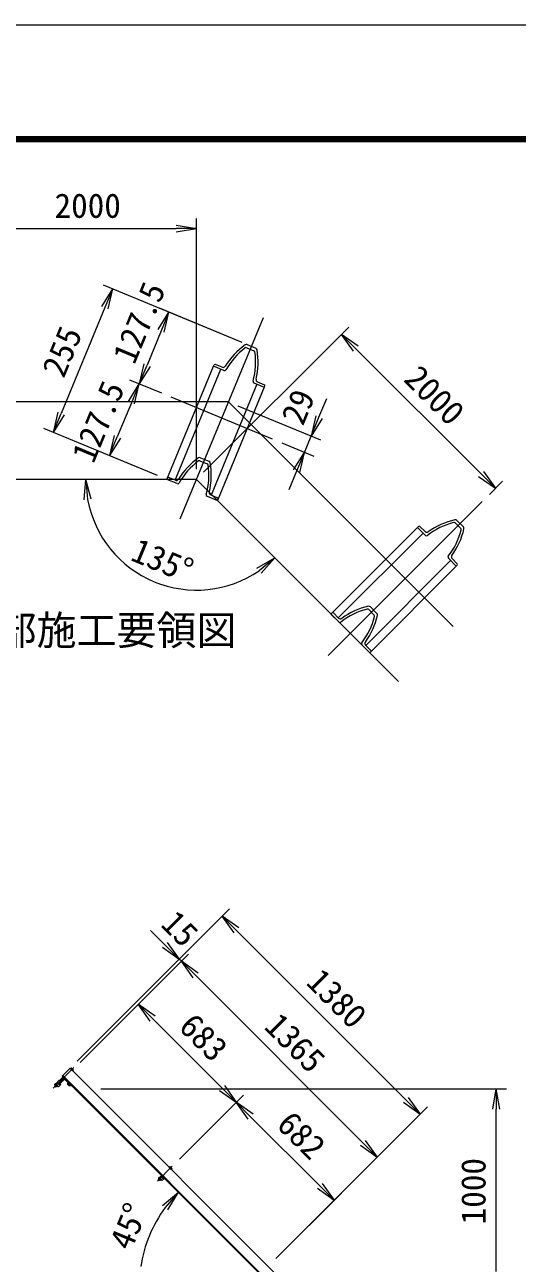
# Model space of a CAD drawing. Units: millimetres, scale not verified, with parts at other scales. Extents: x -10500 to 10500, y -7425 to 7425.
# Drawn here: x -2584 to -157, y 1323 to 7425 of the extents above; entities that cross this region are included whole.
import ezdxf
from ezdxf.enums import TextEntityAlignment as Align

# ---------------------------------------------------------------- set-up
doc = ezdxf.new("R2010")
doc.units = ezdxf.units.MM
doc.header["$LTSCALE"] = 50
doc.linetypes.add('USER1', pattern=[50.8, 31.75, -6.35, 6.35, -6.35])
for name, color, linetype, lineweight in [('0-0_D-STR3', 3, 'Continuous', 13), ('0-1_D-STR1', 1, 'Continuous', 18), ('0-2_D-BMK', 2, 'USER1', 13), ('0-6_D-STR-DIM', 7, 'Continuous', 9), ('0-7_0', 7, 'Continuous', 9), ('0-B_D-TTL', 7, 'Continuous', 9)]:
    doc.layers.add(name, color=color, linetype=linetype, lineweight=lineweight)
doc.layers.add('0-3_D-TTL-TXT', color=7, linetype='Continuous')
doc.styles.add('ＭＳ ゴシック', font='')
doc.styles.get('ＭＳ ゴシック').set_extended_font_data('MS Gothic')

# ---------------------------------------------------------------- blocks, each defined once
blk = doc.blocks.new('_Open')
at = {"layer": '0-7_0'}
blk.add_line((-50, 8.33), (0, 0), dxfattribs=at)
blk.add_lwpolyline([(-50, -8.33), (0, 0), (-50, 0)], dxfattribs=at)

msp = doc.modelspace()

# ---------------------------------------------------------------- linework, layer by layer
at = {"layer": '0-0_D-STR3'}
for p, q in [((-2359.13, 2281.77), (-2355.87, 2285.03)), ((-2359.13, 2281.77), (-2348.52, 2271.16)), ((-2356.48, 2279.12), (-2353.22, 2282.38)), ((-2354.53, 2284.67), (-2355.87, 2285.03)), ((-2354.53, 2284.67), (-2345.62, 2275.76)), ((-2351.17, 2273.81), (-2347.91, 2277.07)), ((-2348.52, 2271.16), (-2345.26, 2274.41)), ((-2345.62, 2275.76), (-2345.26, 2274.41)), ((-2433.97, 2207.77), (-2437.15, 2204.59)), ((-2436.54, 2202.56), (-2427.81, 2193.83)), ((-2436.54, 2202.56), (-2427.81, 2193.83)), ((-2434.29, 2201.73), (-2431.11, 2204.91)), ((-2431.95, 2207.16), (-2423.22, 2198.43)), ((-2431.95, 2207.16), (-2423.22, 2198.43)), ((-2431.78, 2206.99), (-2414.1, 2224.67)), ((-2431.78, 2206.99), (-2417.64, 2192.85)), ((-2428.56, 2196), (-2425.38, 2199.18)), ((-2417.64, 2192.85), (-2407.03, 2203.46)), ((-2417.11, 2206.82), (-2406.68, 2217.25)), ((-2414.1, 2224.67), (-2406.68, 2217.25)), ((-2413.93, 2203.63), (-2410.57, 2206.99)), ((-2394.83, 2241.11), (-2412.69, 2223.26)), ((-2394.3, 2240.58), (-2412.16, 2222.73)), ((-2410.57, 2206.99), (-2407.03, 2203.46)), ((-2389.71, 2235.98), (-2407.56, 2218.13)), ((-2389.18, 2235.45), (-2407.03, 2217.6)), ((-2422.52, 2196.32), (-2425.7, 2193.13)), ((-1872.99, 1795.64), (-1869.74, 1798.89)), ((-1872.99, 1795.64), (-1862.38, 1785.02)), ((-1870.34, 1792.98), (-1867.08, 1796.24)), ((-1868.39, 1798.53), (-1869.74, 1798.89)), ((-1868.39, 1798.53), (-1859.48, 1789.62)), ((-1865.03, 1787.68), (-1861.78, 1790.93)), ((-1862.38, 1785.02), (-1859.12, 1788.28)), ((-1859.48, 1789.62), (-1859.12, 1788.28)), ((-1923.9, 1739.77), (-1926.23, 1737.44)), ((-1926.23, 1737.44), (-1926.23, 1735.74)), ((-1926.23, 1737.44), (-1920.58, 1731.78)), ((-1926.23, 1735.74), (-1922.28, 1731.78)), ((-1921.78, 1746.85), (-1925.87, 1742.76)), ((-1925.87, 1742.76), (-1925.49, 1741.36)), ((-1916.65, 1732.52), (-1925.49, 1741.36)), ((-1919.13, 1744.19), (-1923.21, 1740.11)), ((-1920.58, 1731.78), (-1922.28, 1731.78)), ((-1911.17, 1736.23), (-1921.78, 1746.85)), ((-1920.72, 1745.78), (-1910.11, 1756.39)), ((-1920.72, 1745.78), (-1906.58, 1731.64)), ((-1918.24, 1734.12), (-1920.58, 1731.78)), ((-1913.82, 1738.89), (-1917.91, 1734.8)), ((-1915.25, 1732.15), (-1916.65, 1732.52)), ((-1911.17, 1736.23), (-1915.25, 1732.15)), ((-1906.58, 1731.64), (-1895.97, 1742.25)), ((-1906.05, 1745.61), (-1902.69, 1748.96)), ((-1902.86, 1742.42), (-1899.51, 1745.78)), ((-1899.51, 1745.78), (-1895.97, 1742.25))]:
    msp.add_line(p, q, dxfattribs=at)
for centre, radius, start, end in [((-2356.49, 2281.76), 3.32, 10.61585, 79.38415), ((-2358.94, 2271.35), 12.42, 27.4121, 62.5879), ((-2348.53, 2273.8), 3.32, 10.61585, 79.38415), ((-2431.78, 2198.51), 6.5, 142.16806, 307.83194), ((-2434.64, 2204.24), 2.54, 172.21089, 277.78911), ((-2437.31, 2202.8), 0.5, 322.16806, 35.16084), ((-2425.98, 2204.31), 8.7, 197.26063, 252.73937), ((-2433.63, 2205.25), 2.54, 352.21089, 97.78911), ((-2433.69, 2196.6), 8.7, 17.26063, 72.73937), ((-2425.05, 2196.65), 2.55, 352.42505, 97.57495), ((-2415.52, 2205.23), 2.25, 135, 315), ((-2426.04, 2195.66), 2.55, 172.42505, 277.57495), ((-2427.49, 2192.98), 0.5, 61.57981, 127.83194), ((-1870.35, 1795.63), 3.32, 10.61585, 79.38415), ((-1872.8, 1785.21), 12.42, 27.4121, 62.5879), ((-1862.39, 1787.67), 3.32, 10.61585, 79.38415), ((-1922.6, 1743.38), 3.32, 190.61586, 259.38414), ((-1912.19, 1745.83), 12.42, 207.4121, 242.5879), ((-1914.64, 1735.42), 3.32, 190.61584, 259.38415), ((-1904.46, 1744.02), 2.25, 135, 315)]:
    msp.add_arc(centre, radius, start, end, dxfattribs=at)
at = {"layer": '0-1_D-STR1'}
for p, q in [((-1490.35, 5833.9), (-1454.63, 5819.1)), ((-1487.55, 5848.98), (-1445.95, 5831.74)), ((-1884.23, 5185.25), (-1653.47, 5742.35)), ((-1653.47, 5742.35), (-1650.6, 5749.28)), ((-1653.47, 5742.35), (-1650.6, 5749.28)), ((-1602.6, 5721.28), (-1653.47, 5742.35)), ((-1611.25, 5737.85), (-1644.72, 5751.72)), ((-1843.6, 5181.41), (-1617.44, 5727.43)), ((-1440.05, 5653.95), (-1666.22, 5107.94)), ((-1404.02, 5639.03), (-1634.78, 5081.93)), ((-1454.89, 5660.1), (-1404.02, 5639.03)), ((-1437.05, 5665.7), (-1403.59, 5651.84)), ((-1404.02, 5639.03), (-1401.15, 5645.96)), ((-1721.1, 5276.8), (-1685.39, 5262)), ((-1718.31, 5291.88), (-1676.7, 5274.64)), ((-1884.23, 5185.25), (-1881.36, 5192.18)), ((-1884.23, 5185.25), (-1881.36, 5192.18)), ((-1842.01, 5180.75), (-1875.48, 5194.62)), ((-1833.36, 5164.18), (-1884.23, 5185.25)), ((-1685.65, 5103), (-1634.78, 5081.93)), ((-1667.81, 5108.6), (-1634.34, 5094.74)), ((-1634.78, 5081.93), (-1631.91, 5088.86)), ((-1075.2, 4522.01), (-648.81, 4948.4)), ((-648.81, 4948.4), (-643.51, 4953.7)), ((-648.81, 4948.4), (-643.51, 4953.7)), ((-609.88, 4909.46), (-648.81, 4948.4)), ((-611.53, 4928.09), (-637.14, 4953.7)), ((-463.07, 4970.55), (-435.74, 4943.22)), ((-454.72, 4983.41), (-422.88, 4951.57)), ((-1039.13, 4502.92), (-621.23, 4920.82)), ((-485.47, 4785.06), (-903.37, 4367.16)), ((-496.83, 4796.41), (-457.89, 4757.48)), ((-478.2, 4794.76), (-452.59, 4769.15)), ((-457.89, 4757.48), (-452.59, 4762.78)), ((-457.89, 4757.48), (-884.28, 4331.09)), ((-1075.2, 4522.01), (-1069.89, 4527.32)), ((-1075.2, 4522.01), (-1069.89, 4527.32)), ((-1036.26, 4483.08), (-1075.2, 4522.01)), ((-1037.91, 4501.7), (-1063.53, 4527.32)), ((-889.46, 4544.16), (-862.13, 4516.83)), ((-881.11, 4557.03), (-849.26, 4525.18)), ((-923.21, 4370.03), (-884.28, 4331.09)), ((-904.59, 4368.38), (-878.97, 4342.76)), ((-884.28, 4331.09), (-878.97, 4336.4)), ((-2361.25, 2283.89), (-2399.43, 2245.71)), ((-2361.25, 2283.89), (-1127.79, 1050.44)), ((-2417.11, 2206.82), (-2392.36, 2231.57)), ((-2416.4, 2206.11), (-2417.11, 2206.82)), ((-2413.57, 2206.11), (-2392.01, 2227.68)), ((-2399.43, 2245.71), (-1181.79, 1028.07)), ((-2396.6, 2248.54), (-1177.79, 1029.73)), ((-2385.64, 2227.68), (-2364.08, 2206.11)), ((-2385.29, 2231.57), (-2360.54, 2206.82)), ((-2372.83, 2209.21), (-2374.95, 2207.08)), ((-2374.95, 2207.08), (-2367.17, 2199.31)), ((-2372.83, 2209.21), (-2365.84, 2202.22)), ((-2367.17, 2199.31), (-2351.26, 2197.54)), ((-2365.84, 2202.22), (-2354.49, 2200.77)), ((-2361.25, 2206.11), (-2360.54, 2206.82)), ((-2354.49, 2200.77), (-2351.26, 2197.54))]:
    msp.add_line(p, q, dxfattribs=at)
for centre, radius, start, end in [((-1289.96, 5553.79), 360, 125.23028, 148.35863), ((-1289.96, 5553.79), 348, 126.65113, 150.61764), ((-1493.22, 5826.97), 7.5, 67.5, 126.65113), ((-1491.57, 5839.27), 10.5, 67.5, 125.23028), ((-1794.4, 5762.73), 348, 344.38236, 8.34887), ((-1457.5, 5812.17), 7.5, 8.34887, 67.5), ((-1449.96, 5822.04), 10.5, 9.76972, 67.5), ((-1794.4, 5762.73), 360, 346.64137, 9.76972), ((-1646.44, 5747.56), 4.5, 67.5, 157.5), ((-1606.66, 5748.94), 12, 247.5, 328.35863), ((-1599.73, 5728.21), 7.5, 247.5, 330.61764), ((-1432.46, 5676.78), 12, 166.64137, 247.5), ((-1452.02, 5667.03), 7.5, 164.38236, 247.5), ((-1405.31, 5647.68), 4.5, 337.5, 67.5), ((-1520.72, 4996.69), 360, 125.23028, 148.35863), ((-1520.72, 4996.69), 348, 126.65113, 150.61764), ((-1723.97, 5269.87), 7.5, 67.5, 126.65113), ((-1722.33, 5282.17), 10.5, 67.5, 125.23028), ((-2025.15, 5205.63), 348, 344.38236, 8.34887), ((-1688.26, 5255.08), 7.5, 8.34887, 67.5), ((-1680.72, 5264.94), 10.5, 9.76972, 67.5), ((-2025.15, 5205.63), 360, 346.64137, 9.76972), ((-1877.2, 5190.46), 4.5, 67.5, 157.5), ((-1837.42, 5191.84), 12, 247.5, 328.35863), ((-1830.49, 5171.11), 7.5, 247.5, 330.61764), ((-1682.78, 5109.93), 7.5, 164.38236, 247.5), ((-1663.22, 5119.69), 12, 166.64137, 247.5), ((-1636.07, 5090.58), 4.5, 337.5, 67.5), ((-640.33, 4950.52), 4.5, 45, 135), ((-385.13, 4635.08), 348, 104.15113, 128.11764), ((-385.13, 4635.08), 360, 102.73028, 125.85863), ((-468.38, 4965.25), 7.5, 45, 104.15113), ((-462.15, 4975.99), 10.5, 45, 102.73028), ((-441.04, 4937.91), 7.5, 345.84887, 45), ((-430.3, 4944.14), 10.5, 347.26972, 45), ((-603.04, 4936.57), 12, 225, 305.85863), ((-604.57, 4914.77), 7.5, 225, 308.11764), ((-771.21, 5021.16), 348, 321.88236, 345.84887), ((-771.21, 5021.16), 360, 324.14137, 347.26972), ((-491.52, 4801.72), 7.5, 141.88236, 225), ((-469.72, 4803.25), 12, 144.14137, 225), ((-455.77, 4765.97), 4.5, 315, 45), ((-1066.71, 4524.13), 4.5, 45, 135), ((-811.52, 4208.69), 348, 104.15113, 128.11764), ((-811.52, 4208.69), 360, 102.73028, 125.85863), ((-1197.6, 4594.77), 360, 324.14137, 347.26972), ((-894.76, 4538.86), 7.5, 45, 104.15113), ((-888.53, 4549.6), 10.5, 45, 102.73028), ((-867.43, 4511.53), 7.5, 345.84887, 45), ((-856.69, 4517.76), 10.5, 347.26972, 45), ((-1029.43, 4510.19), 12, 225, 305.85863), ((-1030.96, 4488.38), 7.5, 225, 308.11764), ((-1197.6, 4594.77), 348, 321.88236, 345.84887), ((-917.91, 4375.33), 7.5, 141.88236, 225), ((-896.1, 4376.86), 12, 144.14137, 225), ((-882.16, 4339.58), 4.5, 315, 45), ((-2414.99, 2207.52), 2, 225, 315), ((-2388.82, 2228.03), 5, 45, 135), ((-2388.82, 2224.49), 4.5, 45, 135), ((-2362.66, 2207.52), 2, 225, 315)]:
    msp.add_arc(centre, radius, start, end, dxfattribs=at)
at = {"layer": '0-2_D-BMK'}
for p, q in [((-1818.34, 4991.54), (-1407.91, 5982.4)), ((-1579.76, 5567.52), (-3145.83, 5567.52)), ((-1363.68, 5383.65), (-1862.57, 5590.3)), ((-1579.76, 5567.52), (-472.39, 4460.14)), ((-1738.2, 5185.02), (-3145.83, 5185.02)), ((-1738.2, 5185.02), (-742.86, 4189.67)), ((-1088.45, 4317.84), (-330.08, 5076.21)), ((-2444.5, 2185.79), (-2343.22, 2287.07)), ((-1929.91, 1728.11), (-1857.08, 1800.94))]:
    msp.add_line(p, q, dxfattribs=at)
at = {"layer": '0-6_D-STR-DIM'}
for p, q in [((-1738.2, 5235.02), (-1738.2, 6470.85)), ((-2710.83, 6420.85), (-1838.2, 6420.85)), ((-1512.94, 5859.49), (-2197.01, 6142.84)), ((-2189.09, 6031.32), (-2405.3, 5509.33)), ((-1512.94, 5859.49), (-1919.85, 6028.04)), ((-1702.84, 5220.37), (-988.08, 5935.14)), ((-1911.92, 5916.52), (-1981.76, 5747.91)), ((-335.68, 5212.03), (-952.72, 5829.07)), ((-1908.77, 5609.43), (-2066.23, 5674.65)), ((-1908.77, 5609.43), (-2066.23, 5674.65)), ((-2058.3, 5563.13), (-2128.14, 5394.52)), ((-1134.49, 5491.32), (-1096.23, 5583.71)), ((-1533.57, 5548.38), (-1126.57, 5379.8)), ((-1929.85, 5204.15), (-2489.77, 5436.08)), ((-1206.13, 5318.39), (-1172.76, 5398.93)), ((-1929.85, 5204.15), (-2212.6, 5321.27)), ((-1317.48, 5364.52), (-1159.93, 5299.25)), ((-1244.39, 5226), (-1282.66, 5133.61)), ((-294.73, 5111.56), (-229.61, 5176.68)), ((-2325.89, 2319.25), (-1575.77, 3069.37)), ((-1893.97, 2892.59), (-1964.68, 2963.3)), ((-1540.41, 2963.3), (-706.03, 2128.92)), ((-2325.89, 2319.25), (-1787.9, 2857.24)), ((-2311.54, 2312.39), (-1777.29, 2846.63)), ((-2311.54, 2312.39), (-1777.29, 2846.63)), ((-1812.65, 2811.28), (-1823.26, 2821.88)), ((-1741.94, 2740.57), (-918.16, 1916.79)), ((-1741.94, 2740.57), (-1671.23, 2669.86)), ((-2311.54, 2312.39), (-1989.43, 2634.5)), ((-1954.07, 2528.43), (-1612.54, 2186.9)), ((-2209.43, 2182.07), (-210.59, 2182.07)), ((-1821.72, 1836.29), (-1506.47, 2151.55)), ((-1821.72, 1836.29), (-1506.47, 2151.55)), ((-1346.34, 1347.19), (-599.96, 2093.56)), ((-260.59, 1282.07), (-260.59, 2082.07)), ((-1471.12, 2045.48), (-1130.29, 1704.65)), ((-1346.34, 1347.19), (-812.09, 1881.43)), ((-1563.51, 1409.79), (-1862.5, 1708.77)), ((-1346.34, 1347.19), (-1024.22, 1669.3))]:
    msp.add_line(p, q, dxfattribs=at)
for centre, radius, start, end in [((-1738.2, 5185.02), 545.32, 190.52163, 304.47837), ((-1360.54, 1206.82), 659.88, 143.69116, 171.30884)]:
    msp.add_arc(centre, radius, start, end, dxfattribs=at)
at = {"layer": '0-B_D-TTL', "color": 2, "lineweight": 18}
msp.add_lwpolyline([(-10500, 7425), (10500, 7425), (10500, -7425), (-10500, -7425)], close=True, dxfattribs=at)
at = {"layer": '0-B_D-TTL'}
for points in [[(-9825, 6875), (9825, 6875), (9825, -6875), (-9825, -6875)], [(-9818.75, 6868.75), (9818.75, 6868.75), (9818.75, -6868.75), (-9818.75, -6868.75)], [(-9812.5, 6862.5), (9812.5, 6862.5), (9812.5, -6862.5), (-9812.5, -6862.5)], [(-9806.25, 6856.25), (9806.25, 6856.25), (9806.25, -6856.25), (-9806.25, -6856.25)], [(-9800, 6850), (9800, 6850), (9800, -6850), (-9800, -6850)]]:
    msp.add_lwpolyline(points, close=True, dxfattribs=at)

# ---------------------------------------------------------------- block references
at = {"layer": '0-6_D-STR-DIM', "xscale": 2, "yscale": 2}
msp.add_blockref('_Open', (-1738.2, 6420.85), dxfattribs=at)
for p, rotation in [((-2150.82, 6123.71), 67.5), ((-1873.66, 6008.9), 67.5), ((-1023.43, 5899.78), 135), ((-2020.03, 5655.52), 247.5), ((-2020.03, 5655.52), 67.5), ((-2443.57, 5416.94), 247.5), ((-1172.76, 5398.93), 247.5), ((-2166.41, 5302.14), 247.5), ((-1206.13, 5318.39), 67.5), ((-2283.52, 5185.02), 95.26082), ((-264.97, 5141.32), 315), ((-1352.6, 4799.42), 39.73918), ((-1611.12, 3034.02), 135), ((-1823.26, 2821.88), 315), ((-1812.65, 2811.28), 135), ((-1812.65, 2811.28), 135), ((-2024.78, 2599.14), 135), ((-1541.83, 2116.19), 315), ((-635.32, 2058.21), 315), ((-260.59, 2182.07), 90), ((-1541.83, 2116.19), 135), ((-847.45, 1846.08), 315), ((-1059.58, 1633.94), 315), ((-1827.14, 1673.42), 49.34558)]:
    msp.add_blockref('_Open', p, dxfattribs=dict(at, rotation=rotation))

# ---------------------------------------------------------------- texts
at = {"layer": '0-3_D-TTL-TXT', "style": 'ＭＳ ゴシック'}
msp.add_text('隅部施工要領図', height=144.4, dxfattribs=at).set_placement((-2920.06, 4326.29), align=Align.BOTTOM_LEFT)
at = {"layer": '0-6_D-STR-DIM', "style": 'ＭＳ ゴシック'}
msp.add_text('2000', height=120.2, dxfattribs=at).set_placement((-2437.64, 6437.72), align=Align.BOTTOM_LEFT)
for s, rotation, p in [('127.5', 67.5, (-2010.86, 5732.38)), ('255', 67.5, (-2359.04, 5665.11)), ('2000', 315, (-747.62, 5647.83)), ('127.5', 67.5, (-2212.51, 5244.85)), ('29', 67.5, (-1180.07, 5430.64)), ('135°', 337.5, (-2082.94, 4755.82)), ('15', 315, (-1945.01, 2962.47)), ('1380', 315, (-1229.55, 2676.3)), ('683', 315, (-1857.29, 2455.51)), ('1365', 315, (-1435.23, 2457.72)), ('682', 315, (-1374.91, 1973.13)), ('1000', 90, (-277.46, 1514.82)), ('45°', 67.5, (-2027.2, 1365.79))]:
    msp.add_text(s, height=120.2, rotation=rotation, dxfattribs=at).set_placement(p, align=Align.BOTTOM_LEFT)

doc.saveas('drawing.dxf')
